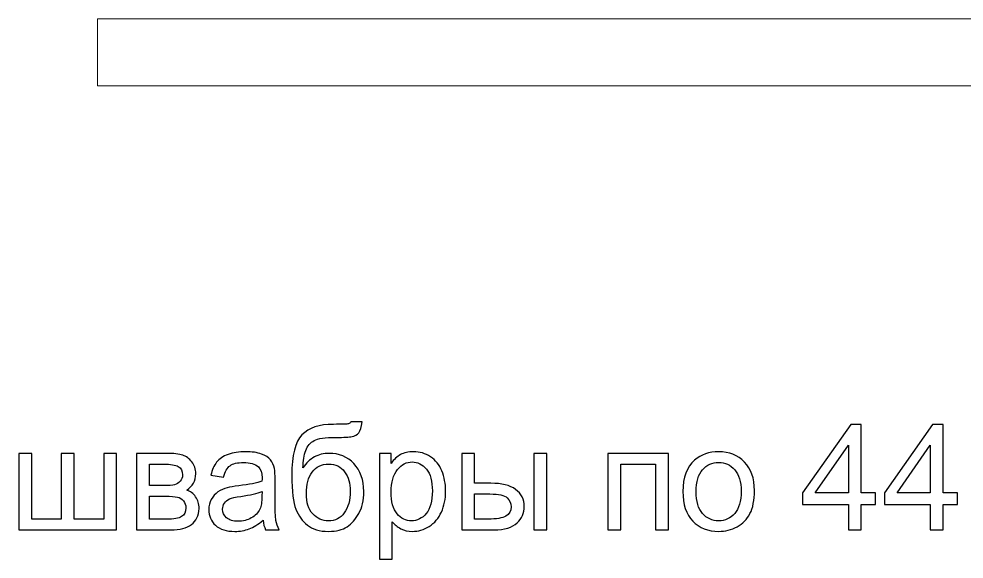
# Model space of a CAD drawing. Header units: centimetres. Extents: x -860 to -17, y -240 to 97.
# Drawn here: x -623.83 to -592.69, y -164.02 to -146.23 of the extents above; entities that cross this region are included whole.
import ezdxf

# ---------------------------------------------------------------- set-up
doc = ezdxf.new("R2010")
doc.units = ezdxf.units.CM
doc.header["$MEASUREMENT"] = 0
doc.layers.add('layer 1', color=7, linetype='Continuous')

msp = doc.modelspace()

# ---------------------------------------------------------------- linework, layer by layer
at = {"layer": 'layer 1', "color": 242, "lineweight": 20}
msp.add_open_spline([(-621.24229, -146.22696), (-621.24229, -146.22696), (-577.24229, -146.22696), (-577.24229, -146.22696), (-577.24229, -146.22696), (-577.24229, -146.22696), (-577.24229, -148.42696), (-577.24229, -148.42696), (-577.24229, -148.42696), (-577.24229, -148.42696), (-621.24229, -148.42696), (-621.24229, -148.42696), (-621.24229, -148.42696), (-621.24229, -148.42696), (-621.24229, -146.22696), (-621.24229, -146.22696)], degree=3, knots=[0, 0, 0, 0, 0.2, 0.2, 0.2, 0.2, 0.4, 0.4, 0.4, 0.4, 0.6, 0.6, 0.6, 0.6, 1, 1, 1, 1], dxfattribs=at)
at = {"layer": 'layer 1', "color": 250}
for points, knots in [([(-612.90148, -159.49694), (-612.90148, -159.49694), (-612.52315, -159.50179), (-612.52315, -159.50179), (-612.52315, -159.50179), (-612.54013, -159.67074), (-612.57812, -159.78877), (-612.63552, -159.85506), (-612.63552, -159.85506), (-612.69292, -159.92135), (-612.76648, -159.96338), (-612.85702, -159.98279), (-612.85702, -159.98279), (-612.94756, -160.00138), (-613.12541, -160.01108), (-613.38976, -160.01108), (-613.38976, -160.01108), (-613.7406, -160.01108), (-613.97989, -160.04503), (-614.10762, -160.11294), (-614.10762, -160.11294), (-614.23453, -160.18084), (-614.32669, -160.28917), (-614.38247, -160.43791), (-614.38247, -160.43791), (-614.43825, -160.58747), (-614.46897, -160.77906), (-614.47544, -161.0143), (-614.47544, -161.0143), (-614.36792, -160.85424), (-614.24262, -160.7346), (-614.09872, -160.65457), (-614.09872, -160.65457), (-613.95564, -160.57453), (-613.79315, -160.53492), (-613.61368, -160.53492), (-613.61368, -160.53492), (-613.28386, -160.53492), (-613.01062, -160.6481), (-612.79397, -160.87445), (-612.79397, -160.87445), (-612.57812, -161.1008), (-612.4698, -161.40719), (-612.4698, -161.79441), (-612.4698, -161.79441), (-612.4698, -162.08786), (-612.52396, -162.32876), (-612.63309, -162.51631), (-612.63309, -162.51631), (-612.74223, -162.70386), (-612.87157, -162.84937), (-613.02113, -162.95204), (-613.02113, -162.95204), (-613.16987, -163.05471), (-613.37359, -163.10563), (-613.63066, -163.10563), (-613.63066, -163.10563), (-613.92977, -163.10563), (-614.16178, -163.03773), (-614.3275, -162.90111), (-614.3275, -162.90111), (-614.49322, -162.76449), (-614.62014, -162.58988), (-614.70906, -162.37727), (-614.70906, -162.37727), (-614.79718, -162.16466), (-614.84164, -161.7936), (-614.84164, -161.26572), (-614.84164, -161.26572), (-614.84164, -160.60202), (-614.72927, -160.15497), (-614.50535, -159.92458), (-614.50535, -159.92458), (-614.28142, -159.69419), (-613.93623, -159.57939), (-613.4706, -159.57939), (-613.4706, -159.57939), (-613.18038, -159.57939), (-613.01628, -159.57454), (-612.97666, -159.56484), (-612.97666, -159.56484), (-612.93786, -159.55514), (-612.9128, -159.53251), (-612.90148, -159.49694)], [0, 0, 0, 0, 0.04545455, 0.04545455, 0.04545455, 0.04545455, 0.09090909, 0.09090909, 0.09090909, 0.09090909, 0.13636364, 0.13636364, 0.13636364, 0.13636364, 0.18181818, 0.18181818, 0.18181818, 0.18181818, 0.22727273, 0.22727273, 0.22727273, 0.22727273, 0.27272727, 0.27272727, 0.27272727, 0.27272727, 0.31818182, 0.31818182, 0.31818182, 0.31818182, 0.36363636, 0.36363636, 0.36363636, 0.36363636, 0.40909091, 0.40909091, 0.40909091, 0.40909091, 0.45454545, 0.45454545, 0.45454545, 0.45454545, 0.5, 0.5, 0.5, 0.5, 0.54545455, 0.54545455, 0.54545455, 0.54545455, 0.59090909, 0.59090909, 0.59090909, 0.59090909, 0.63636364, 0.63636364, 0.63636364, 0.63636364, 0.68181818, 0.68181818, 0.68181818, 0.68181818, 0.72727273, 0.72727273, 0.72727273, 0.72727273, 0.77272727, 0.77272727, 0.77272727, 0.77272727, 0.81818182, 0.81818182, 0.81818182, 0.81818182, 0.86363636, 0.86363636, 0.86363636, 0.86363636, 0.90909091, 0.90909091, 0.90909091, 0.90909091, 1, 1, 1, 1]), ([(-596.50633, -163.05228), (-596.50633, -163.05228), (-596.50633, -162.22286), (-596.50633, -162.22286), (-596.50633, -162.22286), (-596.50633, -162.22286), (-598.01481, -162.22286), (-598.01481, -162.22286), (-598.01481, -162.22286), (-598.01481, -162.22286), (-598.01481, -161.82998), (-598.01481, -161.82998), (-598.01481, -161.82998), (-598.01481, -161.82998), (-596.42872, -159.57939), (-596.42872, -159.57939), (-596.42872, -159.57939), (-596.42872, -159.57939), (-596.0795, -159.57939), (-596.0795, -159.57939), (-596.0795, -159.57939), (-596.0795, -159.57939), (-596.0795, -161.82998), (-596.0795, -161.82998), (-596.0795, -161.82998), (-596.0795, -161.82998), (-595.60901, -161.82998), (-595.60901, -161.82998), (-595.60901, -161.82998), (-595.60901, -161.82998), (-595.60901, -162.22286), (-595.60901, -162.22286), (-595.60901, -162.22286), (-595.60901, -162.22286), (-596.0795, -162.22286), (-596.0795, -162.22286), (-596.0795, -162.22286), (-596.0795, -162.22286), (-596.0795, -163.05228), (-596.0795, -163.05228), (-596.0795, -163.05228), (-596.0795, -163.05228), (-596.50633, -163.05228), (-596.50633, -163.05228)], [0, 0, 0, 0, 0.08333333, 0.08333333, 0.08333333, 0.08333333, 0.16666667, 0.16666667, 0.16666667, 0.16666667, 0.25, 0.25, 0.25, 0.25, 0.33333333, 0.33333333, 0.33333333, 0.33333333, 0.41666667, 0.41666667, 0.41666667, 0.41666667, 0.5, 0.5, 0.5, 0.5, 0.58333333, 0.58333333, 0.58333333, 0.58333333, 0.66666667, 0.66666667, 0.66666667, 0.66666667, 0.75, 0.75, 0.75, 0.75, 0.83333333, 0.83333333, 0.83333333, 0.83333333, 1, 1, 1, 1]), ([(-593.8087, -163.05228), (-593.8087, -163.05228), (-593.8087, -162.22286), (-593.8087, -162.22286), (-593.8087, -162.22286), (-593.8087, -162.22286), (-595.31718, -162.22286), (-595.31718, -162.22286), (-595.31718, -162.22286), (-595.31718, -162.22286), (-595.31718, -161.82998), (-595.31718, -161.82998), (-595.31718, -161.82998), (-595.31718, -161.82998), (-593.73109, -159.57939), (-593.73109, -159.57939), (-593.73109, -159.57939), (-593.73109, -159.57939), (-593.38187, -159.57939), (-593.38187, -159.57939), (-593.38187, -159.57939), (-593.38187, -159.57939), (-593.38187, -161.82998), (-593.38187, -161.82998), (-593.38187, -161.82998), (-593.38187, -161.82998), (-592.91138, -161.82998), (-592.91138, -161.82998), (-592.91138, -161.82998), (-592.91138, -161.82998), (-592.91138, -162.22286), (-592.91138, -162.22286), (-592.91138, -162.22286), (-592.91138, -162.22286), (-593.38187, -162.22286), (-593.38187, -162.22286), (-593.38187, -162.22286), (-593.38187, -162.22286), (-593.38187, -163.05228), (-593.38187, -163.05228), (-593.38187, -163.05228), (-593.38187, -163.05228), (-593.8087, -163.05228), (-593.8087, -163.05228)], [0, 0, 0, 0, 0.08333333, 0.08333333, 0.08333333, 0.08333333, 0.16666667, 0.16666667, 0.16666667, 0.16666667, 0.25, 0.25, 0.25, 0.25, 0.33333333, 0.33333333, 0.33333333, 0.33333333, 0.41666667, 0.41666667, 0.41666667, 0.41666667, 0.5, 0.5, 0.5, 0.5, 0.58333333, 0.58333333, 0.58333333, 0.58333333, 0.66666667, 0.66666667, 0.66666667, 0.66666667, 0.75, 0.75, 0.75, 0.75, 0.83333333, 0.83333333, 0.83333333, 0.83333333, 1, 1, 1, 1]), ([(-596.50633, -161.82998), (-596.50633, -161.82998), (-596.50633, -160.26734), (-596.50633, -160.26734), (-596.50633, -160.26734), (-596.50633, -160.26734), (-597.59525, -161.82998), (-597.59525, -161.82998), (-597.59525, -161.82998), (-597.59525, -161.82998), (-596.50633, -161.82998), (-596.50633, -161.82998)], [0, 0, 0, 0, 0.25, 0.25, 0.25, 0.25, 0.5, 0.5, 0.5, 0.5, 1, 1, 1, 1]), ([(-593.8087, -161.82998), (-593.8087, -161.82998), (-593.8087, -160.26734), (-593.8087, -160.26734), (-593.8087, -160.26734), (-593.8087, -160.26734), (-594.89762, -161.82998), (-594.89762, -161.82998), (-594.89762, -161.82998), (-594.89762, -161.82998), (-593.8087, -161.82998), (-593.8087, -161.82998)], [0, 0, 0, 0, 0.25, 0.25, 0.25, 0.25, 0.5, 0.5, 0.5, 0.5, 1, 1, 1, 1]), ([(-623.83186, -160.53492), (-623.83186, -160.53492), (-623.40503, -160.53492), (-623.40503, -160.53492), (-623.40503, -160.53492), (-623.40503, -160.53492), (-623.40503, -162.6982), (-623.40503, -162.6982), (-623.40503, -162.6982), (-623.40503, -162.6982), (-622.43495, -162.6982), (-622.43495, -162.6982), (-622.43495, -162.6982), (-622.43495, -162.6982), (-622.43495, -160.53492), (-622.43495, -160.53492), (-622.43495, -160.53492), (-622.43495, -160.53492), (-622.00811, -160.53492), (-622.00811, -160.53492), (-622.00811, -160.53492), (-622.00811, -160.53492), (-622.00811, -162.6982), (-622.00811, -162.6982), (-622.00811, -162.6982), (-622.00811, -162.6982), (-621.03803, -162.6982), (-621.03803, -162.6982), (-621.03803, -162.6982), (-621.03803, -162.6982), (-621.03803, -160.53492), (-621.03803, -160.53492), (-621.03803, -160.53492), (-621.03803, -160.53492), (-620.6112, -160.53492), (-620.6112, -160.53492), (-620.6112, -160.53492), (-620.6112, -160.53492), (-620.6112, -163.05228), (-620.6112, -163.05228), (-620.6112, -163.05228), (-620.6112, -163.05228), (-623.83186, -163.05228), (-623.83186, -163.05228), (-623.83186, -163.05228), (-623.83186, -163.05228), (-623.83186, -160.53492), (-623.83186, -160.53492)], [0, 0, 0, 0, 0.07692308, 0.07692308, 0.07692308, 0.07692308, 0.15384615, 0.15384615, 0.15384615, 0.15384615, 0.23076923, 0.23076923, 0.23076923, 0.23076923, 0.30769231, 0.30769231, 0.30769231, 0.30769231, 0.38461538, 0.38461538, 0.38461538, 0.38461538, 0.46153846, 0.46153846, 0.46153846, 0.46153846, 0.53846154, 0.53846154, 0.53846154, 0.53846154, 0.61538462, 0.61538462, 0.61538462, 0.61538462, 0.69230769, 0.69230769, 0.69230769, 0.69230769, 0.76923077, 0.76923077, 0.76923077, 0.76923077, 0.84615385, 0.84615385, 0.84615385, 0.84615385, 1, 1, 1, 1]), ([(-619.95558, -160.53492), (-619.95558, -160.53492), (-618.97338, -160.53492), (-618.97338, -160.53492), (-618.97338, -160.53492), (-618.73247, -160.53492), (-618.55301, -160.55513), (-618.43498, -160.59555), (-618.43498, -160.59555), (-618.31777, -160.63597), (-618.21672, -160.70954), (-618.13264, -160.81705), (-618.13264, -160.81705), (-618.04776, -160.92538), (-618.00572, -161.05392), (-618.00572, -161.20428), (-618.00572, -161.20428), (-618.00572, -161.32473), (-618.03078, -161.42982), (-618.0801, -161.51875), (-618.0801, -161.51875), (-618.13022, -161.60848), (-618.20459, -161.68366), (-618.30483, -161.74348), (-618.30483, -161.74348), (-618.1868, -161.78309), (-618.08899, -161.85666), (-618.01057, -161.96498), (-618.01057, -161.96498), (-617.93297, -162.0725), (-617.89416, -162.20103), (-617.89416, -162.34897), (-617.89416, -162.34897), (-617.90952, -162.58745), (-617.99521, -162.76449), (-618.14962, -162.87928), (-618.14962, -162.87928), (-618.30402, -162.99488), (-618.52876, -163.05228), (-618.82302, -163.05228), (-618.82302, -163.05228), (-618.82302, -163.05228), (-619.95558, -163.05228), (-619.95558, -163.05228), (-619.95558, -163.05228), (-619.95558, -163.05228), (-619.95558, -160.53492), (-619.95558, -160.53492)], [0, 0, 0, 0, 0.07692308, 0.07692308, 0.07692308, 0.07692308, 0.15384615, 0.15384615, 0.15384615, 0.15384615, 0.23076923, 0.23076923, 0.23076923, 0.23076923, 0.30769231, 0.30769231, 0.30769231, 0.30769231, 0.38461538, 0.38461538, 0.38461538, 0.38461538, 0.46153846, 0.46153846, 0.46153846, 0.46153846, 0.53846154, 0.53846154, 0.53846154, 0.53846154, 0.61538462, 0.61538462, 0.61538462, 0.61538462, 0.69230769, 0.69230769, 0.69230769, 0.69230769, 0.76923077, 0.76923077, 0.76923077, 0.76923077, 0.84615385, 0.84615385, 0.84615385, 0.84615385, 1, 1, 1, 1]), ([(-615.78828, -162.737), (-615.94672, -162.87201), (-616.09951, -162.96659), (-616.24583, -163.02237), (-616.24583, -163.02237), (-616.39215, -163.07815), (-616.54898, -163.10563), (-616.71713, -163.10563), (-616.71713, -163.10563), (-616.9936, -163.10563), (-617.20621, -163.03854), (-617.35496, -162.90353), (-617.35496, -162.90353), (-617.5037, -162.76934), (-617.57808, -162.59715), (-617.57808, -162.38778), (-617.57808, -162.38778), (-617.57808, -162.2649), (-617.54978, -162.15253), (-617.494, -162.05067), (-617.494, -162.05067), (-617.43741, -161.94881), (-617.36385, -161.86797), (-617.27331, -161.80654), (-617.27331, -161.80654), (-617.18196, -161.7451), (-617.0801, -161.69821), (-616.96612, -161.66668), (-616.96612, -161.66668), (-616.88204, -161.64486), (-616.75512, -161.62384), (-616.58617, -161.60282), (-616.58617, -161.60282), (-616.24179, -161.5624), (-615.98714, -161.51309), (-615.82466, -161.4565), (-615.82466, -161.4565), (-615.82304, -161.39829), (-615.82223, -161.36111), (-615.82223, -161.34575), (-615.82223, -161.34575), (-615.82223, -161.17275), (-615.86265, -161.05068), (-615.94349, -160.97954), (-615.94349, -160.97954), (-616.05262, -160.88334), (-616.21511, -160.83565), (-616.43015, -160.83565), (-616.43015, -160.83565), (-616.63144, -160.83565), (-616.78018, -160.87122), (-616.87558, -160.94155), (-616.87558, -160.94155), (-616.97178, -161.01188), (-617.04211, -161.13637), (-617.08819, -161.31584), (-617.08819, -161.31584), (-617.08819, -161.31584), (-617.50532, -161.25763), (-617.50532, -161.25763), (-617.50532, -161.25763), (-617.46732, -161.07898), (-617.40508, -160.93427), (-617.31777, -160.82433), (-617.31777, -160.82433), (-617.23046, -160.71439), (-617.10435, -160.63031), (-616.93944, -160.57049), (-616.93944, -160.57049), (-616.77533, -160.51148), (-616.58374, -160.48157), (-616.36709, -160.48157), (-616.36709, -160.48157), (-616.15206, -160.48157), (-615.97664, -160.50663), (-615.84163, -160.55756), (-615.84163, -160.55756), (-615.70744, -160.60849), (-615.608, -160.67154), (-615.54495, -160.74834), (-615.54495, -160.74834), (-615.48189, -160.82514), (-615.43743, -160.92215), (-615.41156, -161.03936), (-615.41156, -161.03936), (-615.39782, -161.11212), (-615.39055, -161.24308), (-615.39055, -161.43144), (-615.39055, -161.43144), (-615.39055, -161.43144), (-615.39055, -161.99732), (-615.39055, -161.99732), (-615.39055, -161.99732), (-615.39055, -162.39263), (-615.38165, -162.64242), (-615.36387, -162.74832), (-615.36387, -162.74832), (-615.34689, -162.85422), (-615.31132, -162.95527), (-615.25958, -163.05228), (-615.25958, -163.05228), (-615.25958, -163.05228), (-615.70582, -163.05228), (-615.70582, -163.05228), (-615.70582, -163.05228), (-615.74867, -162.96255), (-615.77615, -162.85746), (-615.78828, -162.737)], [0, 0, 0, 0, 0.03571429, 0.03571429, 0.03571429, 0.03571429, 0.07142857, 0.07142857, 0.07142857, 0.07142857, 0.10714286, 0.10714286, 0.10714286, 0.10714286, 0.14285714, 0.14285714, 0.14285714, 0.14285714, 0.17857143, 0.17857143, 0.17857143, 0.17857143, 0.21428571, 0.21428571, 0.21428571, 0.21428571, 0.25, 0.25, 0.25, 0.25, 0.28571429, 0.28571429, 0.28571429, 0.28571429, 0.32142857, 0.32142857, 0.32142857, 0.32142857, 0.35714286, 0.35714286, 0.35714286, 0.35714286, 0.39285714, 0.39285714, 0.39285714, 0.39285714, 0.42857143, 0.42857143, 0.42857143, 0.42857143, 0.46428571, 0.46428571, 0.46428571, 0.46428571, 0.5, 0.5, 0.5, 0.5, 0.53571429, 0.53571429, 0.53571429, 0.53571429, 0.57142857, 0.57142857, 0.57142857, 0.57142857, 0.60714286, 0.60714286, 0.60714286, 0.60714286, 0.64285714, 0.64285714, 0.64285714, 0.64285714, 0.67857143, 0.67857143, 0.67857143, 0.67857143, 0.71428571, 0.71428571, 0.71428571, 0.71428571, 0.75, 0.75, 0.75, 0.75, 0.78571429, 0.78571429, 0.78571429, 0.78571429, 0.82142857, 0.82142857, 0.82142857, 0.82142857, 0.85714286, 0.85714286, 0.85714286, 0.85714286, 0.89285714, 0.89285714, 0.89285714, 0.89285714, 0.92857143, 0.92857143, 0.92857143, 0.92857143, 1, 1, 1, 1]), ([(-611.95646, -164.01751), (-611.95646, -164.01751), (-611.95646, -160.53492), (-611.95646, -160.53492), (-611.95646, -160.53492), (-611.95646, -160.53492), (-611.56843, -160.53492), (-611.56843, -160.53492), (-611.56843, -160.53492), (-611.56843, -160.53492), (-611.56843, -160.86556), (-611.56843, -160.86556), (-611.56843, -160.86556), (-611.47708, -160.73783), (-611.37361, -160.64163), (-611.25801, -160.57777), (-611.25801, -160.57777), (-611.14321, -160.5139), (-611.00336, -160.48157), (-610.83925, -160.48157), (-610.83925, -160.48157), (-610.62422, -160.48157), (-610.43505, -160.53654), (-610.27095, -160.64729), (-610.27095, -160.64729), (-610.10684, -160.75723), (-609.98316, -160.91325), (-609.89909, -161.11374), (-609.89909, -161.11374), (-609.81582, -161.31503), (-609.77378, -161.53491), (-609.77378, -161.77501), (-609.77378, -161.77501), (-609.77378, -162.03127), (-609.81986, -162.26247), (-609.91202, -162.46862), (-609.91202, -162.46862), (-610.00418, -162.67395), (-610.13837, -162.83159), (-610.3146, -162.94153), (-610.3146, -162.94153), (-610.49003, -163.05066), (-610.67515, -163.10563), (-610.86917, -163.10563), (-610.86917, -163.10563), (-611.01144, -163.10563), (-611.13917, -163.07572), (-611.25154, -163.0159), (-611.25154, -163.0159), (-611.36471, -162.95608), (-611.45687, -162.8809), (-611.52963, -162.78955), (-611.52963, -162.78955), (-611.52963, -162.78955), (-611.52963, -164.01751), (-611.52963, -164.01751), (-611.52963, -164.01751), (-611.52963, -164.01751), (-611.95646, -164.01751), (-611.95646, -164.01751)], [0, 0, 0, 0, 0.0625, 0.0625, 0.0625, 0.0625, 0.125, 0.125, 0.125, 0.125, 0.1875, 0.1875, 0.1875, 0.1875, 0.25, 0.25, 0.25, 0.25, 0.3125, 0.3125, 0.3125, 0.3125, 0.375, 0.375, 0.375, 0.375, 0.4375, 0.4375, 0.4375, 0.4375, 0.5, 0.5, 0.5, 0.5, 0.5625, 0.5625, 0.5625, 0.5625, 0.625, 0.625, 0.625, 0.625, 0.6875, 0.6875, 0.6875, 0.6875, 0.75, 0.75, 0.75, 0.75, 0.8125, 0.8125, 0.8125, 0.8125, 0.875, 0.875, 0.875, 0.875, 1, 1, 1, 1]), ([(-609.24428, -160.53492), (-609.24428, -160.53492), (-608.81745, -160.53492), (-608.81745, -160.53492), (-608.81745, -160.53492), (-608.81745, -160.53492), (-608.81745, -161.51955), (-608.81745, -161.51955), (-608.81745, -161.51955), (-608.81745, -161.51955), (-608.27905, -161.51955), (-608.27905, -161.51955), (-608.27905, -161.51955), (-607.9274, -161.51955), (-607.65739, -161.58746), (-607.46742, -161.72408), (-607.46742, -161.72408), (-607.27745, -161.8607), (-607.18286, -162.04906), (-607.18286, -162.28915), (-607.18286, -162.28915), (-607.18286, -162.49933), (-607.26209, -162.6788), (-607.42053, -162.82835), (-607.42053, -162.82835), (-607.57898, -162.97791), (-607.83201, -163.05228), (-608.18043, -163.05228), (-608.18043, -163.05228), (-608.18043, -163.05228), (-609.24428, -163.05228), (-609.24428, -163.05228), (-609.24428, -163.05228), (-609.24428, -163.05228), (-609.24428, -160.53492), (-609.24428, -160.53492)], [0, 0, 0, 0, 0.1, 0.1, 0.1, 0.1, 0.2, 0.2, 0.2, 0.2, 0.3, 0.3, 0.3, 0.3, 0.4, 0.4, 0.4, 0.4, 0.5, 0.5, 0.5, 0.5, 0.6, 0.6, 0.6, 0.6, 0.7, 0.7, 0.7, 0.7, 0.8, 0.8, 0.8, 0.8, 1, 1, 1, 1]), ([(-606.86274, -160.53492), (-606.86274, -160.53492), (-606.4359, -160.53492), (-606.4359, -160.53492), (-606.4359, -160.53492), (-606.4359, -160.53492), (-606.4359, -163.05228), (-606.4359, -163.05228), (-606.4359, -163.05228), (-606.4359, -163.05228), (-606.86274, -163.05228), (-606.86274, -163.05228), (-606.86274, -163.05228), (-606.86274, -163.05228), (-606.86274, -160.53492), (-606.86274, -160.53492)], [0, 0, 0, 0, 0.2, 0.2, 0.2, 0.2, 0.4, 0.4, 0.4, 0.4, 0.6, 0.6, 0.6, 0.6, 1, 1, 1, 1]), ([(-604.4246, -160.53492), (-604.4246, -160.53492), (-602.43594, -160.53492), (-602.43594, -160.53492), (-602.43594, -160.53492), (-602.43594, -160.53492), (-602.43594, -163.05228), (-602.43594, -163.05228), (-602.43594, -163.05228), (-602.43594, -163.05228), (-602.86277, -163.05228), (-602.86277, -163.05228), (-602.86277, -163.05228), (-602.86277, -163.05228), (-602.86277, -160.889), (-602.86277, -160.889), (-602.86277, -160.889), (-602.86277, -160.889), (-603.99777, -160.889), (-603.99777, -160.889), (-603.99777, -160.889), (-603.99777, -160.889), (-603.99777, -163.05228), (-603.99777, -163.05228), (-603.99777, -163.05228), (-603.99777, -163.05228), (-604.4246, -163.05228), (-604.4246, -163.05228), (-604.4246, -163.05228), (-604.4246, -163.05228), (-604.4246, -160.53492), (-604.4246, -160.53492)], [0, 0, 0, 0, 0.11111111, 0.11111111, 0.11111111, 0.11111111, 0.22222222, 0.22222222, 0.22222222, 0.22222222, 0.33333333, 0.33333333, 0.33333333, 0.33333333, 0.44444444, 0.44444444, 0.44444444, 0.44444444, 0.55555556, 0.55555556, 0.55555556, 0.55555556, 0.66666667, 0.66666667, 0.66666667, 0.66666667, 0.77777778, 0.77777778, 0.77777778, 0.77777778, 1, 1, 1, 1]), ([(-601.95818, -161.7936), (-601.95818, -161.32877), (-601.82883, -160.98439), (-601.56934, -160.76047), (-601.56934, -160.76047), (-601.35349, -160.57453), (-601.08915, -160.48157), (-600.77791, -160.48157), (-600.77791, -160.48157), (-600.43273, -160.48157), (-600.14979, -160.59474), (-599.9299, -160.8211), (-599.9299, -160.8211), (-599.71082, -161.04664), (-599.60088, -161.35949), (-599.60088, -161.75803), (-599.60088, -161.75803), (-599.60088, -162.08139), (-599.64939, -162.33523), (-599.74639, -162.52035), (-599.74639, -162.52035), (-599.8434, -162.70548), (-599.98487, -162.84937), (-600.1708, -162.95204), (-600.1708, -162.95204), (-600.35593, -163.05471), (-600.55884, -163.10563), (-600.77791, -163.10563), (-600.77791, -163.10563), (-601.13038, -163.10563), (-601.41493, -162.99327), (-601.63239, -162.76772), (-601.63239, -162.76772), (-601.84985, -162.54218), (-601.95818, -162.2172), (-601.95818, -161.7936)], [0, 0, 0, 0, 0.1, 0.1, 0.1, 0.1, 0.2, 0.2, 0.2, 0.2, 0.3, 0.3, 0.3, 0.3, 0.4, 0.4, 0.4, 0.4, 0.5, 0.5, 0.5, 0.5, 0.6, 0.6, 0.6, 0.6, 0.7, 0.7, 0.7, 0.7, 0.8, 0.8, 0.8, 0.8, 1, 1, 1, 1]), ([(-619.52875, -161.59716), (-619.52875, -161.59716), (-619.07604, -161.59716), (-619.07604, -161.59716), (-619.07604, -161.59716), (-618.89577, -161.59716), (-618.77128, -161.58746), (-618.70418, -161.56887), (-618.70418, -161.56887), (-618.63627, -161.54946), (-618.57564, -161.51147), (-618.52229, -161.45326), (-618.52229, -161.45326), (-618.46894, -161.39587), (-618.44226, -161.32635), (-618.44226, -161.24551), (-618.44226, -161.24551), (-618.44226, -161.11212), (-618.48915, -161.01996), (-618.58211, -160.96742), (-618.58211, -160.96742), (-618.67589, -160.91487), (-618.83595, -160.889), (-619.0623, -160.889), (-619.0623, -160.889), (-619.0623, -160.889), (-619.52875, -160.889), (-619.52875, -160.889), (-619.52875, -160.889), (-619.52875, -160.889), (-619.52875, -161.59716), (-619.52875, -161.59716)], [0, 0, 0, 0, 0.11111111, 0.11111111, 0.11111111, 0.11111111, 0.22222222, 0.22222222, 0.22222222, 0.22222222, 0.33333333, 0.33333333, 0.33333333, 0.33333333, 0.44444444, 0.44444444, 0.44444444, 0.44444444, 0.55555556, 0.55555556, 0.55555556, 0.55555556, 0.66666667, 0.66666667, 0.66666667, 0.66666667, 0.77777778, 0.77777778, 0.77777778, 0.77777778, 1, 1, 1, 1]), ([(-612.91603, -161.78228), (-612.91603, -161.52117), (-612.97828, -161.30694), (-613.10197, -161.13961), (-613.10197, -161.13961), (-613.22565, -160.97227), (-613.40027, -160.889), (-613.62581, -160.889), (-613.62581, -160.889), (-613.86105, -160.889), (-614.04213, -160.97712), (-614.16986, -161.15416), (-614.16986, -161.15416), (-614.29759, -161.33039), (-614.36145, -161.56563), (-614.36145, -161.8607), (-614.36145, -161.8607), (-614.36145, -162.15172), (-614.29112, -162.37484), (-614.14965, -162.52925), (-614.14965, -162.52925), (-614.00899, -162.68365), (-613.83438, -162.76126), (-613.62823, -162.76126), (-613.62823, -162.76126), (-613.41643, -162.76126), (-613.24505, -162.67152), (-613.11328, -162.49287), (-613.11328, -162.49287), (-612.98151, -162.31421), (-612.91603, -162.07735), (-612.91603, -161.78228)], [0, 0, 0, 0, 0.11111111, 0.11111111, 0.11111111, 0.11111111, 0.22222222, 0.22222222, 0.22222222, 0.22222222, 0.33333333, 0.33333333, 0.33333333, 0.33333333, 0.44444444, 0.44444444, 0.44444444, 0.44444444, 0.55555556, 0.55555556, 0.55555556, 0.55555556, 0.66666667, 0.66666667, 0.66666667, 0.66666667, 0.77777778, 0.77777778, 0.77777778, 0.77777778, 1, 1, 1, 1]), ([(-611.56843, -161.80896), (-611.56843, -162.13151), (-611.50295, -162.36999), (-611.3728, -162.52439), (-611.3728, -162.52439), (-611.24184, -162.6788), (-611.08339, -162.75641), (-610.89746, -162.75641), (-610.89746, -162.75641), (-610.70829, -162.75641), (-610.54661, -162.67637), (-610.41242, -162.51631), (-610.41242, -162.51631), (-610.27742, -162.35625), (-610.21032, -162.10888), (-610.21032, -161.77339), (-610.21032, -161.77339), (-610.21032, -161.45326), (-610.2758, -161.21398), (-610.40757, -161.05472), (-610.40757, -161.05472), (-610.53934, -160.89547), (-610.69617, -160.81625), (-610.87887, -160.81625), (-610.87887, -160.81625), (-611.05995, -160.81625), (-611.22001, -160.90113), (-611.35906, -161.07008), (-611.35906, -161.07008), (-611.49891, -161.23985), (-611.56843, -161.4856), (-611.56843, -161.80896)], [0, 0, 0, 0, 0.11111111, 0.11111111, 0.11111111, 0.11111111, 0.22222222, 0.22222222, 0.22222222, 0.22222222, 0.33333333, 0.33333333, 0.33333333, 0.33333333, 0.44444444, 0.44444444, 0.44444444, 0.44444444, 0.55555556, 0.55555556, 0.55555556, 0.55555556, 0.66666667, 0.66666667, 0.66666667, 0.66666667, 0.77777778, 0.77777778, 0.77777778, 0.77777778, 1, 1, 1, 1]), ([(-601.52164, -161.79441), (-601.52164, -162.11615), (-601.45131, -162.35706), (-601.31065, -162.51631), (-601.31065, -162.51631), (-601.16918, -162.67637), (-600.99214, -162.75641), (-600.77791, -162.75641), (-600.77791, -162.75641), (-600.56611, -162.75641), (-600.38988, -162.67637), (-600.24841, -162.5155), (-600.24841, -162.5155), (-600.10775, -162.35463), (-600.03742, -162.10969), (-600.03742, -161.78067), (-600.03742, -161.78067), (-600.03742, -161.47024), (-600.10856, -161.235), (-600.25003, -161.07574), (-600.25003, -161.07574), (-600.3915, -160.91568), (-600.56773, -160.83565), (-600.77791, -160.83565), (-600.77791, -160.83565), (-600.99214, -160.83565), (-601.16918, -160.91487), (-601.31065, -161.07413), (-601.31065, -161.07413), (-601.45131, -161.23338), (-601.52164, -161.47347), (-601.52164, -161.79441)], [0, 0, 0, 0, 0.11111111, 0.11111111, 0.11111111, 0.11111111, 0.22222222, 0.22222222, 0.22222222, 0.22222222, 0.33333333, 0.33333333, 0.33333333, 0.33333333, 0.44444444, 0.44444444, 0.44444444, 0.44444444, 0.55555556, 0.55555556, 0.55555556, 0.55555556, 0.66666667, 0.66666667, 0.66666667, 0.66666667, 0.77777778, 0.77777778, 0.77777778, 0.77777778, 1, 1, 1, 1]), ([(-615.82223, -161.79118), (-615.97744, -161.85423), (-616.21026, -161.90759), (-616.52069, -161.95124), (-616.52069, -161.95124), (-616.69692, -161.9763), (-616.82141, -162.00459), (-616.89417, -162.03612), (-616.89417, -162.03612), (-616.96693, -162.06765), (-617.0227, -162.11373), (-617.06232, -162.17355), (-617.06232, -162.17355), (-617.10193, -162.23418), (-617.12214, -162.30128), (-617.12214, -162.37565), (-617.12214, -162.37565), (-617.12214, -162.48802), (-617.07929, -162.5826), (-616.99279, -162.65778), (-616.99279, -162.65778), (-616.9063, -162.73296), (-616.78018, -162.77096), (-616.61446, -162.77096), (-616.61446, -162.77096), (-616.45036, -162.77096), (-616.30404, -162.73539), (-616.1755, -162.66344), (-616.1755, -162.66344), (-616.04777, -162.5923), (-615.95319, -162.49448), (-615.89337, -162.3708), (-615.89337, -162.3708), (-615.84729, -162.2746), (-615.82466, -162.13313), (-615.82466, -161.94639), (-615.82466, -161.94639), (-615.82466, -161.94639), (-615.82223, -161.79118), (-615.82223, -161.79118)], [0, 0, 0, 0, 0.09090909, 0.09090909, 0.09090909, 0.09090909, 0.18181818, 0.18181818, 0.18181818, 0.18181818, 0.27272727, 0.27272727, 0.27272727, 0.27272727, 0.36363636, 0.36363636, 0.36363636, 0.36363636, 0.45454545, 0.45454545, 0.45454545, 0.45454545, 0.54545455, 0.54545455, 0.54545455, 0.54545455, 0.63636364, 0.63636364, 0.63636364, 0.63636364, 0.72727273, 0.72727273, 0.72727273, 0.72727273, 0.81818182, 0.81818182, 0.81818182, 0.81818182, 1, 1, 1, 1]), ([(-608.81745, -162.70305), (-608.81745, -162.70305), (-608.36959, -162.70305), (-608.36959, -162.70305), (-608.36959, -162.70305), (-608.1004, -162.70305), (-607.90719, -162.66991), (-607.7924, -162.60362), (-607.7924, -162.60362), (-607.67679, -162.53733), (-607.6194, -162.43385), (-607.6194, -162.29319), (-607.6194, -162.29319), (-607.6194, -162.18406), (-607.66224, -162.08705), (-607.74713, -162.00136), (-607.74713, -162.00136), (-607.83282, -161.91648), (-608.02117, -161.87363), (-608.31301, -161.87363), (-608.31301, -161.87363), (-608.31301, -161.87363), (-608.81745, -161.87363), (-608.81745, -161.87363), (-608.81745, -161.87363), (-608.81745, -161.87363), (-608.81745, -162.70305), (-608.81745, -162.70305)], [0, 0, 0, 0, 0.125, 0.125, 0.125, 0.125, 0.25, 0.25, 0.25, 0.25, 0.375, 0.375, 0.375, 0.375, 0.5, 0.5, 0.5, 0.5, 0.625, 0.625, 0.625, 0.625, 0.75, 0.75, 0.75, 0.75, 1, 1, 1, 1]), ([(-619.52875, -162.70305), (-619.52875, -162.70305), (-618.96853, -162.70305), (-618.96853, -162.70305), (-618.96853, -162.70305), (-618.72762, -162.70305), (-618.5619, -162.67476), (-618.47217, -162.61898), (-618.47217, -162.61898), (-618.38244, -162.56239), (-618.33555, -162.46619), (-618.3307, -162.32795), (-618.3307, -162.32795), (-618.3307, -162.24792), (-618.35657, -162.17274), (-618.40831, -162.10403), (-618.40831, -162.10403), (-618.46085, -162.03531), (-618.52876, -161.99166), (-618.61202, -161.97387), (-618.61202, -161.97387), (-618.69529, -161.95528), (-618.82948, -161.94639), (-619.0138, -161.94639), (-619.0138, -161.94639), (-619.0138, -161.94639), (-619.52875, -161.94639), (-619.52875, -161.94639), (-619.52875, -161.94639), (-619.52875, -161.94639), (-619.52875, -162.70305), (-619.52875, -162.70305)], [0, 0, 0, 0, 0.11111111, 0.11111111, 0.11111111, 0.11111111, 0.22222222, 0.22222222, 0.22222222, 0.22222222, 0.33333333, 0.33333333, 0.33333333, 0.33333333, 0.44444444, 0.44444444, 0.44444444, 0.44444444, 0.55555556, 0.55555556, 0.55555556, 0.55555556, 0.66666667, 0.66666667, 0.66666667, 0.66666667, 0.77777778, 0.77777778, 0.77777778, 0.77777778, 1, 1, 1, 1])]:
    msp.add_open_spline(points, degree=3, knots=knots, dxfattribs=at)

doc.saveas('drawing.dxf')
